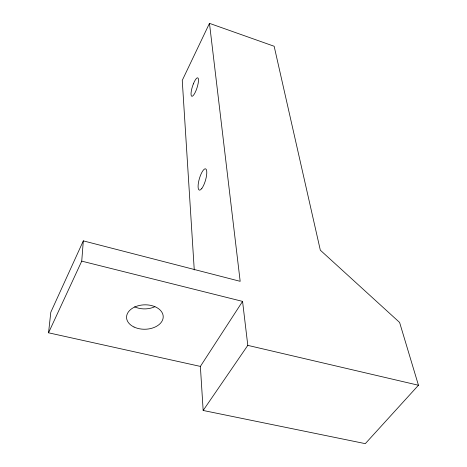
<?xml version="1.0" encoding="UTF-8"?>
<svg xmlns="http://www.w3.org/2000/svg" width="467" height="467" viewBox="0 0 467 467"><rect width="100%" height="100%" fill="white"/><g stroke="black" fill="none" stroke-linecap="round" stroke-linejoin="round"><path stroke-width="0.7" d="M81.737 261.135L83.319 240.867L240.172 281.327L209.473 23.35L274.152 46.262L320.327 250.189L399.606 322.446L418.455 385.246L365.305 443.65L203.163 410.47L200.372 366.408L242.566 301.396L81.737 261.135L48.545 332.802L200.372 366.408M48.545 332.802L50.81 312.23L83.319 240.867M209.473 23.35L182.253 80.377L194.26 269.932M203.163 410.47L247.796 345.37L242.566 301.396M247.796 345.37L418.455 385.246M154.904 306.685A17.892 12.189 -1.3 0 1 134.601 306.825M193.367 83.885L192.532 86.214A9.673 2.382 -72.2 0 0 193.268 95.472L194.208 94.194A9.673 2.382 -72.2 0 0 198.469 79.513A9.673 2.382 -72.2 0 0 193.367 83.885M201.843 188.411L200.74 189.62A11.062 3.164 -73.7 0 1 199.52 178.184A11.062 3.164 -73.7 0 1 206.595 170.443A11.062 3.164 -73.7 0 1 201.843 188.411M134.041 327.034A18.336 12.212 -1.4 0 0 163.111 318.115A18.336 12.212 -1.4 0 0 137.514 305.955A18.336 12.212 -1.4 0 0 134.041 327.034"/></g></svg>
